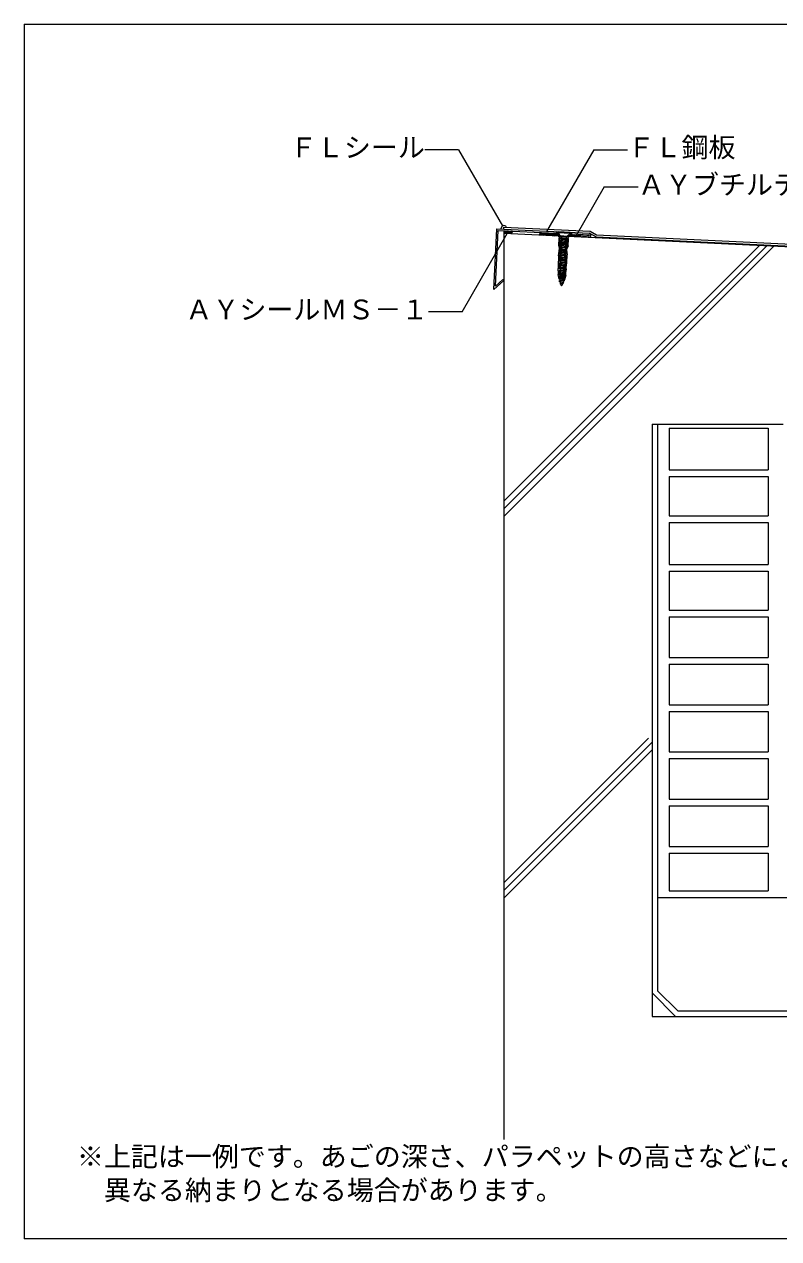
# Model space of a CAD drawing. Units: millimetres, scale not verified. Extents: x -675 to 675, y -471 to 460.
# Drawn here: x -675 to -116, y -440 to 460 of the extents above; entities that cross this region are included whole.
import ezdxf
from ezdxf.enums import TextEntityAlignment as Align

# ---------------------------------------------------------------- set-up
doc = ezdxf.new("R2010")
doc.units = ezdxf.units.MM
doc.header["$LTSCALE"] = 5
for name, color, linetype, lineweight in [('1-2_ハッチング', 4, 'Continuous', 9), ('1-4_リベットルーフ', 6, 'Continuous', 18), ('1-5_ＦＬ鋼板・ディスク', 5, 'Continuous', 18), ('1-6_アンカー類', 4, 'Continuous', 9), ('1-A_元図・躯体', 134, 'Continuous', 18), ('1-B_その他', 5, 'Continuous', 18), ('1-C_アンカー類②', 4, 'Continuous', 9), ('E-E', 7, 'Continuous', 18), ('F-F', 7, 'Continuous', 18)]:
    doc.layers.add(name, color=color, linetype=linetype, lineweight=lineweight)
doc.styles.add('ＭＳ ゴシック', font='')
doc.styles.get('ＭＳ ゴシック').set_extended_font_data('MS Gothic')

msp = doc.modelspace()

# ---------------------------------------------------------------- linework, layer by layer
at = {"layer": '1-2_ハッチング'}
for p, q in [((-320.779, 310.491), (-322.244, 308.224)), ((-319.229, 305.503), (-319.733, 306.056)), ((-318.04, 305.125), (-319.297, 306.505)), ((-317.07, 304.988), (-318.642, 306.714)), ((-316.187, 304.946), (-317.899, 306.827)), ((-315.37, 304.977), (-317.09, 306.867)), ((-314.618, 305.08), (-316.216, 306.836)), ((-313.949, 305.274), (-315.26, 306.713)), ((-313.458, 305.662), (-314.126, 306.396))]:
    msp.add_line(p, q, dxfattribs=at)
msp.add_arc((-319.632, 308.853), 2, 19.341, 125.002, dxfattribs=at)
msp.add_ellipse((-316.585, 305.907), major_axis=(-3.149, 0.148), ratio=0.301454, dxfattribs=at)
at = {"layer": '1-4_リベットルーフ'}
for p, q in [((-319.737, 308.107), (-319.667, 309.605)), ((-319.737, 308.107), (-256.077, 305.124)), ((-319.667, 309.605), (-255.643, 306.605)), ((-255.643, 306.605), (-250.925, 303.881)), ((-256.077, 305.124), (-251.36, 302.4)), ((-251.36, 302.4), (-84.497, 294.58)), ((-250.925, 303.881), (-83.827, 296.051))]:
    msp.add_line(p, q, dxfattribs=at)
at = {"layer": '1-5_ＦＬ鋼板・ディスク'}
for p, q in [((-327.08, 263.402), (-324.973, 308.352)), ((-325.856, 266.003), (-323.926, 307.202)), ((-324.973, 308.352), (-256.548, 305.146)), ((-323.926, 307.202), (-281.013, 305.191)), ((-278.615, 304.448), (-280.667, 306.276)), ((-278.675, 303.179), (-281.013, 305.191)), ((-278.615, 304.448), (-278.675, 303.179)), ((-271.662, 302.851), (-269.146, 304.635)), ((-271.603, 304.119), (-271.662, 302.851)), ((-271.603, 304.119), (-269.389, 305.747)), ((-269.146, 304.635), (-256.6, 304.047)), ((-262.959, 304.337), (-263.144, 303.252)), ((-256.689, 302.149), (-263.144, 303.252)), ((-256.591, 303.248), (-262.959, 304.337)), ((-327.08, 263.402), (-319.685, 270.134))]:
    msp.add_line(p, q, dxfattribs=at)
msp.add_lwpolyline([(-325.856, 266.003), (-320.426, 270.947), (-319.685, 270.134)], dxfattribs=at)
for radius, start in [(1.5, 267.317), (0.4, 273.911)]:
    msp.add_arc((-256.618, 303.647), radius, start, 87.317, dxfattribs=at)
at = {"layer": '1-6_アンカー類'}
for p, q in [((-279.523, 306.222), (-279.558, 305.483)), ((-270.533, 305.801), (-279.523, 306.222)), ((-277.304, 303.008), (-279.558, 305.483)), ((-273.834, 297.256), (-277.81, 296.221)), ((-273.749, 299.153), (-277.725, 298.118)), ((-273.035, 298.791), (-277.725, 298.118)), ((-274.015, 300.959), (-277.636, 300.015)), ((-277.044, 302.288), (-277.1, 301.103)), ((-273.424, 300.931), (-277.1, 301.103)), ((-277.015, 297.755), (-277.078, 296.412)), ((-273.349, 302.529), (-277.025, 302.702)), ((-276.926, 299.653), (-276.989, 298.31)), ((-276.858, 301.092), (-276.9, 300.207)), ((-273.776, 298.598), (-273.838, 297.257)), ((-273.12, 296.894), (-273.834, 297.256)), ((-273.687, 300.496), (-273.749, 299.153)), ((-273.035, 298.791), (-273.749, 299.153)), ((-273.368, 302.116), (-273.424, 300.931)), ((-272.946, 300.688), (-273.424, 300.931)), ((-273.043, 302.808), (-270.567, 305.062)), ((-274.194, 289.661), (-278.17, 288.625)), ((-273.48, 289.298), (-278.17, 288.625)), ((-274.101, 291.56), (-278.077, 290.524)), ((-273.387, 291.197), (-278.077, 290.524)), ((-274.016, 293.457), (-277.992, 292.421)), ((-273.302, 293.094), (-277.992, 292.421)), ((-273.927, 295.357), (-277.903, 294.322)), ((-273.213, 294.995), (-277.903, 294.322)), ((-273.12, 296.894), (-277.81, 296.221)), ((-277.459, 288.263), (-277.523, 286.916)), ((-277.37, 290.162), (-277.434, 288.817)), ((-277.282, 292.059), (-277.345, 290.715)), ((-277.193, 293.959), (-277.256, 292.613)), ((-277.103, 295.86), (-277.167, 294.514)), ((-274.22, 289.106), (-274.283, 287.76)), ((-274.131, 291.003), (-274.194, 289.661)), ((-273.48, 289.298), (-274.194, 289.661)), ((-274.042, 292.901), (-274.105, 291.56)), ((-273.387, 291.197), (-274.101, 291.56)), ((-273.953, 294.802), (-274.016, 293.457)), ((-273.302, 293.094), (-274.016, 293.457)), ((-273.864, 296.7), (-273.927, 295.357)), ((-273.213, 294.995), (-273.927, 295.357)), ((-274.635, 280.167), (-278.611, 279.131)), ((-273.921, 279.804), (-278.611, 279.131)), ((-274.55, 282.063), (-278.526, 281.028)), ((-273.836, 281.701), (-278.526, 281.028)), ((-274.461, 283.961), (-278.437, 282.926)), ((-273.747, 283.599), (-278.437, 282.926)), ((-274.372, 285.859), (-278.348, 284.824)), ((-273.658, 285.497), (-278.348, 284.824)), ((-274.283, 287.76), (-278.259, 286.724)), ((-273.569, 287.397), (-278.259, 286.724)), ((-277.816, 280.665), (-277.878, 279.322)), ((-277.727, 282.563), (-277.79, 281.22)), ((-277.638, 284.461), (-277.701, 283.118)), ((-277.549, 286.362), (-277.612, 285.015)), ((-274.665, 279.61), (-274.728, 278.268)), ((-274.576, 281.508), (-274.639, 280.166)), ((-273.921, 279.804), (-274.635, 280.167)), ((-274.487, 283.406), (-274.55, 282.063)), ((-273.836, 281.701), (-274.55, 282.063)), ((-274.398, 285.304), (-274.461, 283.961)), ((-273.747, 283.599), (-274.461, 283.961)), ((-274.309, 287.205), (-274.372, 285.859)), ((-273.658, 285.497), (-274.372, 285.859)), ((-273.569, 287.397), (-274.283, 287.76)), ((-274.995, 272.574), (-278.971, 271.538)), ((-274.28, 272.211), (-278.971, 271.538)), ((-274.906, 274.472), (-278.882, 273.436)), ((-274.191, 274.109), (-278.882, 273.436)), ((-275.098, 270.677), (-278.819, 269.678)), ((-274.817, 276.37), (-278.793, 275.334)), ((-274.102, 276.007), (-278.793, 275.334)), ((-274.728, 278.268), (-278.704, 277.232)), ((-274.014, 277.905), (-278.704, 277.232)), ((-278.171, 273.074), (-278.234, 271.73)), ((-278.082, 274.972), (-278.145, 273.628)), ((-277.993, 276.87), (-278.056, 275.526)), ((-277.904, 278.77), (-277.967, 277.424)), ((-274.383, 270.314), (-275.098, 270.677)), ((-275.021, 272.019), (-275.067, 271.048)), ((-274.932, 273.917), (-274.995, 272.574)), ((-274.28, 272.211), (-274.995, 272.574)), ((-274.843, 275.815), (-274.906, 274.472)), ((-274.191, 274.109), (-274.906, 274.472)), ((-274.754, 277.712), (-274.817, 276.37)), ((-274.102, 276.007), (-274.817, 276.37)), ((-274.014, 277.905), (-274.728, 278.268)), ((-275.141, 268.443), (-278.206, 268.003))]:
    msp.add_line(p, q, dxfattribs=at)
for points in [[(-270.533, 305.801), (-270.567, 305.062), (-279.558, 305.483)], [(-277.725, 298.118), (-277.015, 297.755), (-273.035, 298.791)], [(-278.17, 288.625), (-277.459, 288.263), (-273.48, 289.298)], [(-278.077, 290.524), (-277.367, 290.162), (-273.387, 291.197)], [(-277.992, 292.421), (-277.282, 292.059), (-273.302, 293.094)], [(-277.903, 294.322), (-277.193, 293.959), (-273.213, 294.995)], [(-277.81, 296.221), (-277.1, 295.858), (-273.12, 296.894)], [(-278.611, 279.131), (-277.9, 278.768), (-273.921, 279.804)], [(-278.526, 281.028), (-277.816, 280.665), (-273.836, 281.701)], [(-278.437, 282.926), (-277.727, 282.563), (-273.747, 283.599)], [(-278.348, 284.824), (-277.638, 284.461), (-273.658, 285.497)], [(-278.259, 286.724), (-277.549, 286.362), (-273.569, 287.397)], [(-278.971, 271.538), (-278.26, 271.176), (-274.28, 272.211)], [(-278.882, 273.436), (-278.171, 273.074), (-274.191, 274.109)], [(-278.793, 275.334), (-278.082, 274.972), (-274.102, 276.007)], [(-278.704, 277.232), (-277.993, 276.87), (-274.014, 277.905)], [(-275.495, 268.789), (-278.206, 268.003), (-277.659, 267.614)], [(-277.659, 267.614), (-275.141, 268.443), (-275.495, 268.789)]]:
    msp.add_lwpolyline(points, dxfattribs=at)
for points in [[(-272.946, 300.688), (-277.636, 300.015), (-276.926, 299.653)], [(-278.114, 269.318), (-274.383, 270.314), (-278.819, 269.678)]]:
    msp.add_lwpolyline(points, close=True, dxfattribs=at)
for centre, radius, start, end in [((-278.043, 302.335), 1, 357.31701, 42.31701), ((-272.37, 302.069), 1, 132.31701, 177.31701), ((-268.88, 270.925), 9.383, 178.47001, 186.61901), ((-284.43, 271.654), 9.383, 342.21801, 350.48201), ((-284.43, 271.654), 9.383, 354.02101, 356.29801), ((-268.88, 270.925), 9.383, 189.87501, 197.45001), ((-268.88, 270.925), 9.383, 200.66901, 211.26801), ((-284.43, 271.654), 9.383, 323.36601, 338.82801)]:
    msp.add_arc(centre, radius, start, end, dxfattribs=at)
at = {"layer": '1-A_元図・躯体', "color": 7}
for p, q in [((-319.737, 305.104), (-319.737, -366.523)), ((-319.737, 305.104), (-84.72, 294.09)), ((-319.737, 106.512), (-130.035, 296.214)), ((-319.737, 100.855), (-124.632, 295.961)), ((-319.737, 95.198), (-119.228, 295.707)), ((-209.737, 163.766), (-209.737, -275.234)), ((-209.737, 163.766), (-112.737, 163.766)), ((-319.737, -176.331), (-212.565, -69.159)), ((-319.737, -181.987), (-209.737, -71.987)), ((-319.737, -187.644), (-209.737, -77.644)), ((-205.737, -187.234), (308.532, -187.234)), ((-209.737, -275.234), (308.532, -275.234))]:
    msp.add_line(p, q, dxfattribs=at)
at = {"layer": '1-A_元図・躯体'}
for p, q in [((-197.237, 160.766), (-123.737, 160.766)), ((-197.237, 160.766), (-197.237, 129.766)), ((-123.737, 160.766), (-123.737, 129.766)), ((-197.237, 129.766), (-123.737, 129.766)), ((-197.237, 124.766), (-197.237, 95.766)), ((-197.237, 124.766), (-123.737, 124.766)), ((-123.737, 124.766), (-123.737, 95.766)), ((-197.237, 95.766), (-123.737, 95.766)), ((-197.237, 90.766), (-197.237, 59.766)), ((-197.237, 90.766), (-123.737, 90.766)), ((-123.737, 90.766), (-123.737, 59.766)), ((-197.237, 59.766), (-123.737, 59.766)), ((-197.237, 54.766), (-197.237, 25.766)), ((-197.237, 54.766), (-123.737, 54.766)), ((-123.737, 54.766), (-123.737, 25.766)), ((-197.237, 25.766), (-123.737, 25.766)), ((-197.237, 20.766), (-197.237, -9.234)), ((-197.237, 20.766), (-123.737, 20.766)), ((-123.737, 20.766), (-123.737, -9.234)), ((-197.237, -9.234), (-123.737, -9.234)), ((-197.237, -14.234), (-197.237, -44.234)), ((-197.237, -14.234), (-123.737, -14.234)), ((-123.737, -14.234), (-123.737, -44.234)), ((-197.237, -44.234), (-123.737, -44.234)), ((-197.237, -49.234), (-197.237, -79.234)), ((-197.237, -49.234), (-123.737, -49.234)), ((-123.737, -49.234), (-123.737, -79.234)), ((-197.237, -79.234), (-123.737, -79.234)), ((-197.237, -84.234), (-197.237, -114.234)), ((-197.237, -84.234), (-123.737, -84.234)), ((-123.737, -84.234), (-123.737, -114.234)), ((-197.237, -114.234), (-123.737, -114.234)), ((-197.237, -119.234), (-197.237, -149.234)), ((-197.237, -119.234), (-123.737, -119.234)), ((-123.737, -119.234), (-123.737, -149.234)), ((-197.237, -149.234), (-123.737, -149.234)), ((-197.237, -154.234), (-123.737, -154.234)), ((-123.737, -154.234), (-123.737, -182.234))]:
    msp.add_line(p, q, dxfattribs=at)
msp.add_lwpolyline([(-197.237, -154.234), (-197.237, -182.234), (-123.737, -182.234)], dxfattribs=at)
at = {"layer": '1-B_その他'}
for p, q in [((-293.149, 303.858), (-293.102, 304.856)), ((-293.149, 303.858), (-278.675, 303.179)), ((-293.121, 304.438), (-292.684, 304.837)), ((-279.905, 304.238), (-293.102, 304.856)), ((-292.846, 303.843), (-291.801, 304.795)), ((-291.963, 303.802), (-290.918, 304.754)), ((-291.08, 303.761), (-290.035, 304.713)), ((-290.198, 303.719), (-289.152, 304.671)), ((-289.315, 303.678), (-288.269, 304.63)), ((-288.432, 303.637), (-287.386, 304.589)), ((-287.549, 303.595), (-286.503, 304.547)), ((-286.666, 303.554), (-285.62, 304.506)), ((-285.783, 303.512), (-284.737, 304.465)), ((-284.9, 303.471), (-283.854, 304.423)), ((-284.017, 303.43), (-282.971, 304.382)), ((-283.134, 303.388), (-282.089, 304.34)), ((-282.251, 303.347), (-281.206, 304.299)), ((-281.368, 303.306), (-280.323, 304.258)), ((-280.485, 303.264), (-279.654, 304.022)), ((-279.603, 303.223), (-279.176, 303.611)), ((-278.72, 303.181), (-278.699, 303.2)), ((-263.182, 302.453), (-271.662, 302.851)), ((-271.617, 302.849), (-271.636, 302.869)), ((-270.734, 302.807), (-271.122, 303.233)), ((-269.851, 302.766), (-270.609, 303.598)), ((-270.338, 303.79), (-263.135, 303.452)), ((-268.968, 302.724), (-269.92, 303.77)), ((-268.085, 302.683), (-269.037, 303.729)), ((-267.202, 302.642), (-268.155, 303.687)), ((-266.32, 302.6), (-267.272, 303.646)), ((-265.437, 302.559), (-266.389, 303.605)), ((-264.554, 302.518), (-265.506, 303.563)), ((-263.671, 302.476), (-264.623, 303.522)), ((-263.163, 302.847), (-263.74, 303.481)), ((-263.135, 303.452), (-263.182, 302.453))]:
    msp.add_line(p, q, dxfattribs=at)
at = {"layer": '1-B_その他', "color": 3}
for p, q in [((-209.737, 163.766), (-209.737, -257.891)), ((-205.737, 163.766), (-205.737, -256.234)), ((-209.737, -257.891), (-192.394, -275.234)), ((-205.737, -256.234), (-190.737, -271.234)), ((-192.394, -275.234), (308.532, -275.234)), ((-190.737, -271.234), (308.532, -271.234))]:
    msp.add_line(p, q, dxfattribs=at)
at = {"layer": '1-C_アンカー類②'}
for p, q in [((-278.882, 296.181), (-278.639, 301.376)), ((-278.86, 302.738), (-278.839, 303.187)), ((-271.518, 302.393), (-278.86, 302.738)), ((-278.116, 301.852), (-278.86, 302.738)), ((-271.497, 302.843), (-278.839, 303.187)), ((-278.016, 301.847), (-278.639, 301.376)), ((-278.486, 293.96), (-278.149, 301.152)), ((-277.438, 297.315), (-278.327, 297.357)), ((-277.414, 297.814), (-278.303, 297.856)), ((-277.391, 298.314), (-278.28, 298.356)), ((-277.34, 298.812), (-278.256, 298.855)), ((-277.344, 299.313), (-278.233, 299.354)), ((-272.427, 299.783), (-278.2, 300.054)), ((-272.375, 300.882), (-278.149, 301.152)), ((-272.342, 301.581), (-278.116, 301.852)), ((-278.049, 301.148), (-278.016, 301.847)), ((-277.597, 293.919), (-277.311, 300.012)), ((-276.489, 297.368), (-274.485, 298.533)), ((-276.339, 297.108), (-274.334, 298.274)), ((-275.512, 301.029), (-275.479, 301.728)), ((-275.512, 301.029), (-275.253, 301.217)), ((-275.012, 301.005), (-275.253, 301.217)), ((-275.012, 301.005), (-274.979, 301.705)), ((-273.989, 299.351), (-273.965, 299.855)), ((-273.689, 299.337), (-273.665, 299.841)), ((-273.601, 293.731), (-273.316, 299.825)), ((-272.553, 297.086), (-273.442, 297.128)), ((-272.53, 297.586), (-273.419, 297.627)), ((-272.506, 298.085), (-273.395, 298.127)), ((-272.483, 298.584), (-273.372, 298.626)), ((-272.459, 299.084), (-273.348, 299.126)), ((-272.712, 293.69), (-272.375, 300.882)), ((-272.475, 300.887), (-272.442, 301.586)), ((-271.866, 301.058), (-272.442, 301.586)), ((-272.342, 301.581), (-271.518, 302.393)), ((-272.11, 295.864), (-271.866, 301.058)), ((-271.518, 302.393), (-271.497, 302.843)), ((-279.078, 288.482), (-278.998, 290.18)), ((-278.004, 288.432), (-279.078, 288.482)), ((-278.013, 288.032), (-279.078, 288.082)), ((-279.004, 284.474), (-278.917, 288.475)), ((-277.916, 290.129), (-278.998, 290.18)), ((-277.865, 290.728), (-278.909, 290.777)), ((-278.472, 294.26), (-278.882, 296.181)), ((-278.837, 290.173), (-278.325, 293.953)), ((-277.815, 291.326), (-278.828, 291.374)), ((-277.765, 291.924), (-278.747, 291.97)), ((-277.714, 292.523), (-278.666, 292.567)), ((-277.664, 293.121), (-278.585, 293.164)), ((-277.614, 293.719), (-278.504, 293.761)), ((-277.597, 293.919), (-278.486, 293.96)), ((-277.513, 295.717), (-278.402, 295.758)), ((-277.484, 296.316), (-278.373, 296.358)), ((-277.461, 296.816), (-278.35, 296.857)), ((-278.091, 284.431), (-278.004, 288.432)), ((-278.004, 288.432), (-277.915, 290.138)), ((-277.916, 290.129), (-277.597, 293.919)), ((-277.243, 293.997), (-277.2, 294.901)), ((-276.901, 294.887), (-277.2, 294.901)), ((-277.177, 295.401), (-277.135, 296.305)), ((-276.877, 295.387), (-277.177, 295.401)), ((-276.943, 293.983), (-276.901, 294.887)), ((-276.877, 295.387), (-276.835, 296.291)), ((-276.7, 292.879), (-274.813, 291.531)), ((-276.525, 293.123), (-274.639, 291.775)), ((-274.503, 288.363), (-274.395, 290.67)), ((-274.204, 288.349), (-274.096, 290.656)), ((-273.996, 284.24), (-273.709, 288.23)), ((-273.709, 288.23), (-273.638, 289.926)), ((-272.635, 288.18), (-273.709, 288.23)), ((-273.638, 289.926), (-273.601, 293.731)), ((-272.555, 289.878), (-273.638, 289.929)), ((-272.589, 290.48), (-273.632, 290.529)), ((-272.613, 291.082), (-273.627, 291.13)), ((-272.638, 291.684), (-273.621, 291.73)), ((-272.663, 292.286), (-273.615, 292.331)), ((-272.712, 293.49), (-273.61, 293.532)), ((-272.688, 292.888), (-273.609, 292.931)), ((-272.712, 293.69), (-273.601, 293.731)), ((-272.628, 295.488), (-273.517, 295.529)), ((-272.6, 296.087), (-273.489, 296.129)), ((-272.576, 296.587), (-273.465, 296.628)), ((-273.083, 284.197), (-272.796, 288.188)), ((-272.717, 289.886), (-272.873, 293.697)), ((-272.11, 295.864), (-272.698, 293.989)), ((-272.635, 288.18), (-272.555, 289.878)), ((-278.169, 279.53), (-279.281, 279.582)), ((-278.164, 280.13), (-279.264, 280.182)), ((-278.159, 280.731), (-279.247, 280.782)), ((-278.154, 281.331), (-279.23, 281.381)), ((-278.172, 281.932), (-279.212, 281.981)), ((-278.171, 282.433), (-279.198, 282.481)), ((-278.091, 284.431), (-279.165, 284.482)), ((-278.078, 285.031), (-279.144, 285.081)), ((-278.065, 285.632), (-279.131, 285.681)), ((-278.052, 286.232), (-279.117, 286.282)), ((-278.039, 286.832), (-279.104, 286.882)), ((-278.026, 287.432), (-279.091, 287.482)), ((-279.048, 278.97), (-279.045, 282.774)), ((-278.174, 278.929), (-278.171, 282.733)), ((-277.758, 283.009), (-277.65, 285.317)), ((-277.458, 282.995), (-277.35, 285.303)), ((-277.215, 281.891), (-275.522, 280.681)), ((-277.04, 282.135), (-275.347, 280.925)), ((-277.004, 286.38), (-275, 287.545)), ((-276.854, 286.12), (-274.849, 287.286)), ((-275.224, 277.255), (-275.104, 279.821)), ((-274.925, 277.241), (-274.804, 279.807)), ((-274.428, 278.754), (-274.076, 282.541)), ((-273.278, 279.3), (-274.377, 279.352)), ((-273.236, 279.899), (-274.326, 279.95)), ((-273.194, 280.498), (-274.275, 280.549)), ((-273.153, 281.097), (-274.224, 281.147)), ((-273.111, 281.695), (-274.15, 281.744)), ((-273.076, 282.194), (-274.112, 282.243)), ((-273.04, 282.493), (-274.076, 282.541)), ((-272.922, 284.189), (-273.996, 284.24)), ((-272.888, 284.788), (-273.953, 284.838)), ((-272.844, 285.387), (-273.894, 285.436)), ((-272.801, 285.986), (-273.867, 286.035)), ((-272.758, 286.584), (-273.824, 286.634)), ((-272.715, 287.183), (-273.781, 287.233)), ((-272.672, 287.781), (-273.738, 287.831)), ((-273.554, 278.713), (-273.29, 282.505)), ((-273.04, 282.493), (-272.922, 284.189)), ((-278.764, 271.148), (-279.504, 274.587)), ((-278.38, 274.534), (-279.504, 274.587)), ((-278.354, 275.084), (-279.403, 275.133)), ((-279.382, 277.184), (-279.298, 278.982)), ((-278.258, 277.131), (-279.382, 277.184)), ((-278.331, 275.583), (-279.38, 275.632)), ((-278.307, 276.082), (-279.356, 276.132)), ((-278.284, 276.582), (-279.333, 276.631)), ((-278.174, 278.929), (-279.298, 278.982)), ((-279.254, 274.575), (-279.132, 277.172)), ((-274.569, 270.952), (-278.764, 271.148)), ((-278.38, 274.534), (-278.258, 277.131)), ((-278.033, 273.92), (-278.042, 273.737)), ((-276.643, 271.55), (-277.953, 273.428)), ((-276.619, 272.049), (-277.942, 273.946)), ((-277.926, 276.218), (-277.934, 276.035)), ((-276.535, 273.847), (-277.845, 275.726)), ((-276.512, 274.346), (-277.835, 276.244)), ((-276.643, 271.55), (-275.163, 273.297)), ((-276.629, 275.053), (-276.621, 275.226)), ((-276.329, 275.039), (-276.629, 275.053)), ((-276.619, 272.049), (-275.125, 273.814)), ((-276.535, 273.847), (-275.055, 275.595)), ((-276.512, 274.346), (-275.017, 276.112)), ((-276.329, 275.039), (-276.321, 275.212)), ((-275.976, 276.289), (-275.72, 276.438)), ((-275.825, 276.03), (-275.57, 276.178)), ((-275.037, 273.78), (-275.045, 273.597)), ((-274.929, 276.077), (-274.938, 275.895)), ((-274.634, 274.359), (-274.512, 276.956)), ((-273.511, 274.306), (-274.634, 274.359)), ((-273.56, 274.859), (-274.608, 274.908)), ((-273.536, 275.358), (-274.585, 275.407)), ((-274.569, 270.952), (-273.51, 274.306)), ((-273.513, 275.858), (-274.562, 275.907)), ((-273.489, 276.357), (-274.538, 276.406)), ((-273.389, 276.903), (-274.512, 276.956)), ((-273.304, 278.701), (-274.428, 278.754)), ((-273.76, 274.318), (-273.638, 276.915)), ((-273.389, 276.903), (-273.304, 278.701))]:
    msp.add_line(p, q, dxfattribs=at)
for points in [[(-274.979, 301.705), (-275.253, 301.217), (-275.479, 301.728)], [(-278.171, 282.733), (-279.206, 282.782), (-279.165, 284.482)]]:
    msp.add_lwpolyline(points, dxfattribs=at)
for centre, radius, start, end in [((-275.836, 296.244), 1.3, 120.17501, 177.31701), ((-275.836, 296.244), 1, 120.17501, 177.31701), ((-274.987, 299.398), 1, 300.17501, 357.31701), ((-274.987, 299.398), 1.3, 300.17501, 357.31701), ((-275.944, 293.936), 1.3, 177.31701, 234.45901), ((-275.944, 293.936), 1, 177.31701, 234.45901), ((-275.502, 288.41), 1, 300.17501, 357.31701), ((-275.502, 288.41), 1.3, 300.17501, 357.31701), ((-275.394, 290.717), 1, 357.31701, 54.45901), ((-275.394, 290.717), 1.3, 357.31701, 54.45901), ((-276.459, 282.949), 1.3, 177.31701, 234.45901), ((-276.351, 285.256), 1.3, 120.17501, 177.31701), ((-276.459, 282.949), 1, 177.31701, 234.45901), ((-276.351, 285.256), 1, 120.17501, 177.31701), ((-276.103, 279.867), 1, 357.31701, 54.45901), ((-276.103, 279.867), 1.3, 357.31701, 54.45901), ((-277.543, 273.714), 0.5, 177.31701, 214.88601), ((-277.983, 273.918), 0.05, 34.88601, 177.31701), ((-277.435, 276.012), 0.5, 177.31701, 214.88601), ((-277.876, 276.215), 0.05, 34.88601, 177.31701), ((-275.322, 275.165), 1.3, 120.17501, 177.31701), ((-275.322, 275.165), 1, 120.17501, 177.31701), ((-276.223, 277.302), 1, 300.17501, 357.31701), ((-276.223, 277.302), 1.3, 300.17501, 357.31701), ((-275.545, 273.62), 0.5, 319.74801, 357.31701), ((-275.087, 273.782), 0.05, 357.31701, 139.74801), ((-275.437, 275.918), 0.5, 319.74801, 357.31701), ((-274.979, 276.08), 0.05, 357.31701, 139.74801)]:
    msp.add_arc(centre, radius, start, end, dxfattribs=at)
at = {"layer": 'E-E'}
for p, q in [((-353.147, 367.066), (-378.147, 367.066)), ((-353.147, 367.066), (-320.59, 310.675)), ((-252.985, 367.066), (-287.934, 306.533)), ((-252.985, 367.066), (-227.985, 367.066)), ((-245.22, 339.446), (-266.243, 303.035)), ((-245.22, 339.446), (-220.22, 339.446)), ((-350.585, 246.937), (-317.07, 304.988)), ((-350.585, 246.937), (-375.585, 246.937))]:
    msp.add_line(p, q, dxfattribs=at)
at = {"layer": 'F-F'}
msp.add_line((-675, 460), (-675, -440), dxfattribs=at)
msp.add_lwpolyline([(-675, 460), (675, 460), (675, -440), (-675, -440)], dxfattribs=at)

# ---------------------------------------------------------------- texts
at = {"layer": 'E-E', "style": 'ＭＳ ゴシック'}
for s, p in [('ＦＬ鋼板', (-227.985, 357.066)), ('ＦＬシール', (-478.147, 357.066)), ('ＡＹブチルテープ', (-220.22, 329.446)), ('ＡＹシールＭＳ－１', (-555.585, 236.937)), ('※上記は一例です。あごの深さ、パラペットの高さなどによって', (-635.998, -390.756)), ('\u3000異なる納まりとなる場合があります。', (-635.998, -415.756))]:
    msp.add_text(s, height=14.66, dxfattribs=at).set_placement(p, align=Align.BOTTOM_LEFT)

doc.saveas('drawing.dxf')
